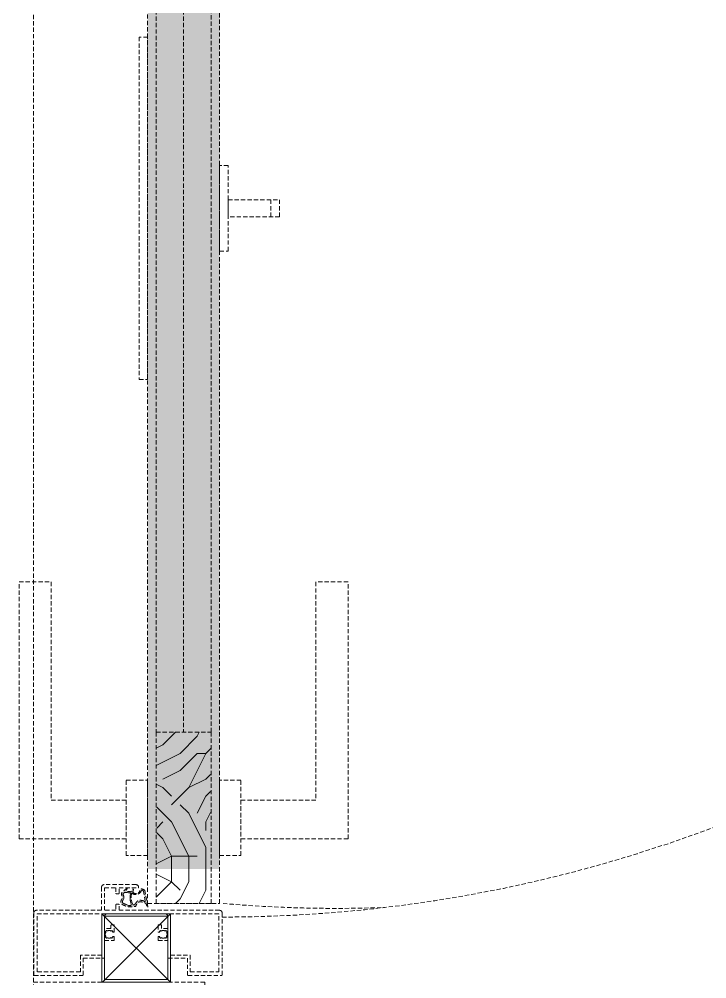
# Model space of a CAD drawing. Extents: x -1457 to 23780, y -2071 to 4205.
# Drawn here: x 14181.7 to 14221.8, y 2700.2 to 2756.2 of the extents above; entities that cross this region are included whole.
import ezdxf

# ---------------------------------------------------------------- set-up
doc = ezdxf.new("R2010")
doc.units = 0
doc.header["$MEASUREMENT"] = 0
doc.linetypes.add('HIDDEN', pattern=[0.375, 0.25, -0.125])
doc.layers.add('10', color=9, linetype='Continuous', lineweight=9)
doc.layers.add('M-TEFRIS2-015', color=129, linetype='Continuous', lineweight=9)

# ---------------------------------------------------------------- blocks, each defined once
blk = doc.blocks.new('p-korkasa_40x40')
at = {"layer": '10'}
for points in [[(-2, -2), (-2, -2, 4.557571570274368), (-2, -2), (2, -2.000000000000454, 6.895317174706505), (2, -2.000000000000454), (2, -2.000000000000454), (2, 2.000000000000454), (-2, 2), (-2, -2)], [(-1.85000000000582, -1.85000000000582), (-1.85000000000582, 1.85000000000582), (1.85000000000582, 1.85000000000582), (1.85000000000582, -1.85000000000582), (-1.85000000000582, -1.85000000000582, -4.556434831823175), (-1.85000000000582, -1.85000000000582)]]:
    blk.add_lwpolyline(points, format="xyb", close=True, dxfattribs=at)
for points in [[(2, -2.000000000000454), (-2, 2)], [(2, 2.000000000000454), (-2, -1.96874570933869)]]:
    blk.add_lwpolyline(points, dxfattribs=at)

msp = doc.modelspace()

# ---------------------------------------------------------------- hatches: boundary and pattern name
at = {"layer": 'M-TEFRIS2-015', "linetype": 'HIDDEN', "lineweight": 0}
h = msp.add_hatch(color=256, dxfattribs=at)
h.dxf.hatch_style = 1
h.paths.add_polyline_path([(14193.36999999934, 2785.399705886917), (14193.36999999934, 2706.605000004489), (14189.16999999934, 2706.605000004489), (14189.16999999934, 2785.399705886917)])
h = msp.add_hatch(dxfattribs=at)
h.set_pattern_fill('LOGEND', color=256, scale=10, style=0)
h.set_pattern_definition([(360, (12676.05817988999, 822.3604715095316), (9.999999999999996, -10), [3, -7]), (360, (12676.05817988999, 821.8604715095316), (9.999999999999996, -10), [3, -7]), (360, (12676.55817988999, 820.8604715095316), (9.999999999999996, -10), [2, -8]), (360, (12677.05817988999, 819.8604715095316), (9.999999999999996, -10), [1.5, -8.5]), (360, (12677.05817988999, 818.8604715095316), (9.999999999999996, -10), [1, -9]), (360, (12674.55817988999, 817.8604715095316), (9.999999999999996, -10), [0.5, -2.5, 0.5, -6.5]), (360, (12676.05817988999, 817.3604715095316), (9.999999999999996, -10), [0.5, -4, 1.5, -4]), (360, (12678.05817988999, 816.8604715095316), (9.999999999999996, -10), [0.5, -0.5, 0.5, -8.5]), (360, (12677.55817988999, 816.3604715095316), (9.999999999999996, -10), [0.5, -9.5]), (360, (12677.05817988999, 815.3604715095316), (9.999999999999996, -10), [1.5, -8.5]), (360, (12677.05817988999, 814.3604715095316), (9.999999999999996, -10), [2, -8]), (360, (12676.55817988999, 813.3604715095316), (9.999999999999996, -10), [2.5, -3, 0.5, -4]), (270, (12672.55817988999, 819.3604715095316), (-10, -9.999999999999996), [0.5, -1, 2.5, -6]), (270, (12673.05817988999, 818.3604715095316), (-10, -9.999999999999996), [0.5, -0.5, 1.5, -7.5]), (270, (12673.55817988999, 814.3604715095316), (-10, -9.999999999999996), [1, -9]), (270, (12674.05817988999, 818.3604715095316), (-10, -9.999999999999996), [2, -3, 0.5, -4.5]), (270, (12674.55817988999, 812.8604715095316), (-10, -9.999999999999996), [0.5, -9.5]), (270, (12675.05817988999, 817.8604715095316), (-10, -9.999999999999996), [1.5, -8.5]), (270, (12676.05817988999, 817.3604715095316), (-10, -9.999999999999996), [1, -9]), (270, (12677.05817988999, 817.3604715095316), (-10, -9.999999999999996), [0.5, -1.5, 1.5, -6.5]), (270, (12677.55817988999, 816.8604715095316), (-10, -9.999999999999996), [0.5, -9.5]), (270, (12678.05817988999, 818.8604715095316), (-10, -9.999999999999996), [1.399999999999999, -8.6]), (270, (12678.55817988999, 820.8604715095316), (-10, -9.999999999999996), [1, -9]), (270, (12679.55817988999, 816.8604715095316), (-10, -9.999999999999996), [0.5, -9.5]), (270, (12680.55817988999, 817.3604715095316), (-10, -9.999999999999996), [1.5, -8.5]), (270, (12681.55817988999, 817.3604715095316), (-10, -9.999999999999996), [1.5, -8.5]), (314.9999999999999, (12680.05817988999, 821.3604715095316), (-3.3e-15, -10.00000000019025), [0.7071000000000001, -0.7071000000000001, 0.7071000000000001, -12.02083562]), (314.9999999999999, (12678.05817988999, 818.8604715095316), (-3.3e-15, -10.00000000019025), [1.414199999999999, -12.72793562]), (314.9999999999999, (12674.05817988999, 813.8604715095316), (-3.3e-15, -10.00000000019025), [1.414199999999999, -12.72793562]), (314.9999999999999, (12676.05817988999, 816.3604715095316), (-3.3e-15, -10.00000000019025), [1.414199999999999, -12.72793562]), (314.9999999999999, (12676.55817988999, 818.3604715095316), (-3.3e-15, -10.00000000019025), [1.414199999999999, -12.72793562]), (314.9999999999999, (12679.55817988999, 820.3604715095316), (-3.3e-15, -10.00000000019025), [1.414199999999999, -12.72793562]), (314.9999999999999, (12678.55817988999, 819.8604715095316), (-3.3e-15, -10.00000000019025), [2.121319999999998, -12.02081562]), (314.9999999999999, (12675.55817988999, 815.3604715095316), (-3.3e-15, -10.00000000019025), [0.7071000000000001, -13.43503562]), (314.9999999999999, (12675.05817988999, 814.3604715095316), (-3.3e-15, -10.00000000019025), [0.7071000000000001, -13.43503562]), (314.9999999999999, (12679.05817988999, 814.3604715095316), (-3.3e-15, -10.00000000019025), [0.7071000000000001, -13.43503562]), (314.9999999999999, (12675.05817988999, 819.3604715095316), (-3.3e-15, -10.00000000019025), [0.7071000000000001, -13.43503562]), (314.9999999999999, (12680.55817988999, 815.8604715095316), (-3.3e-15, -10.00000000019025), [0.7071000000000001, -13.43503562]), (314.9999999999999, (12677.05817988999, 816.8604715095316), (-3.3e-15, -10.00000000019025), [0.7071000000000001, -13.43503562]), (314.9999999999999, (12678.05817988999, 815.8604715095316), (-3.3e-15, -10.00000000019025), [0.7071000000000001, -13.43503562]), (225, (12677.55817988999, 817.8604715095316), (-10.00000000019025, 3.3e-15), [0.7071000000000001, -0.7071000000000001, 2.121319999999998, -10.60661562]), (225, (12679.05817988999, 817.8604715095316), (-10.00000000019025, 3.3e-15), [0.7071000000000001, -13.43503562]), (225, (12679.05817988999, 821.3604715095316), (-10.00000000019025, 3.3e-15), [0.7071000000000001, -13.43503562]), (225, (12677.05817988999, 818.8604715095316), (-10.00000000019025, 3.3e-15), [0.7071000000000001, -13.43503562]), (225, (12678.55817988999, 816.8604715095316), (-10.00000000019025, 3.3e-15), [0.7071000000000001, -13.43503562]), (225, (12676.05817988999, 819.3604715095316), (-10.00000000019025, 3.3e-15), [0.7071000000000001, -13.43503562]), (225, (12680.05817988999, 819.3604715095316), (-10.00000000019025, 3.3e-15), [0.7071000000000001, -13.43503562]), (225, (12673.05817988999, 822.3604715095316), (-10.00000000019025, 3.3e-15), [0.7071000000000001, -13.43503562]), (225, (12673.55817988999, 821.8604715095316), (-10.00000000019025, 3.3e-15), [1.414199999999999, -12.72793562]), (225, (12674.05817988999, 821.3604715095316), (-10.00000000019025, 3.3e-15), [1.414199999999999, -12.72793562]), (225, (12675.05817988999, 821.3604715095316), (-10.00000000019025, 3.3e-15), [1.414199999999999, -12.72793562]), (225, (12675.55817988999, 820.3604715095316), (-10.00000000019025, 3.3e-15), [1.414199999999999, -12.72793562]), (225, (12679.55817988999, 816.3604715095316), (-10.00000000019025, 3.3e-15), [1.414199999999999, -12.72793562]), (225, (12681.55817988999, 821.3604715095316), (-10.00000000019025, 3.3e-15), [1.414199999999999, -12.72793562]), (225, (12682.05817988999, 813.3604715095316), (-10.00000000019025, 3.3e-15), [1.414199999999999, -12.72793562]), (225, (12682.05817988999, 814.3604715095316), (-10.00000000019025, 3.3e-15), [1.414199999999999, -12.72793562]), (225, (12681.05817988999, 814.8604715095316), (-10.00000000019025, 3.3e-15), [1.414199999999999, -12.72793562]), (225, (12674.05817988999, 814.8604715095316), (-10.00000000019025, 3.3e-15), [2.121319999999998, -12.02081562]), (225, (12680.55817988999, 815.8604715095316), (-10.00000000019025, 3.3e-15), [2.121319999999998, -12.02081562]), (333.4349487999999, (12675.05817988999, 812.8604715095316), (10.00000000000094, -4.0006493e-09), [1.117999999999998, -21.24267976999997]), (333.4349487999999, (12675.05817988999, 817.8604715095316), (10.00000000000094, -4.0006493e-09), [1.117999999999998, -21.24267976999997]), (333.4349487999999, (12676.05817988999, 814.8604715095316), (10.00000000000094, -4.0006493e-09), [1.117999999999998, -21.24267976999997]), (333.4349487999999, (12679.05817988999, 821.8604715095316), (10.00000000000094, -4.0006493e-09), [1.117999999999998, -21.24267976999997]), (333.4349487999999, (12678.55817988999, 820.8604715095316), (10.00000000000094, -4.0006493e-09), [1.117999999999998, -21.24267976999997]), (333.4349487999999, (12675.55817988999, 818.8604715095316), (10.00000000000094, -4.0006493e-09), [1.117999999999998, -21.24267976999997]), (333.4349487999999, (12675.55817988999, 813.8604715095316), (10.00000000000094, -4.0006493e-09), [1.117999999999998, -21.24267976999997]), (333.4349487999999, (12678.55817988999, 816.8604715095316), (10.00000000000094, -4.0006493e-09), [2.235999999999996, -20.12467976999998]), (296.5650511799998, (12678.55817988999, 815.3604715095316), (5.099821e-10, -10.00000000000094), [1.117999999999975, -21.24267976999961]), (296.5650511799998, (12680.05817988999, 818.3604715095316), (5.099821e-10, -10.00000000000094), [1.117999999999975, -21.24267976999961]), (296.5650511799998, (12675.05817988999, 816.3604715095316), (5.099821e-10, -10.00000000000094), [1.117999999999975, -21.24267976999961]), (296.5650511799998, (12673.05817988999, 815.8604715095316), (5.099821e-10, -10.00000000000094), [1.117999999999975, -21.24267976999961]), (296.5650511799998, (12679.05817988999, 817.8604715095316), (5.099821e-10, -10.00000000000094), [1.117999999999975, -21.24267976999961]), (296.5650511799998, (12678.05817988999, 817.8604715095316), (5.099821e-10, -10.00000000000094), [1.117999999999975, -21.24267976999961]), (296.5650511799998, (12674.05817988999, 816.3604715095316), (5.099821e-10, -10.00000000000094), [2.23599999999995, -20.12467976999961]), (296.5650511799998, (12681.55817988999, 819.8604715095316), (5.099821e-10, -10.00000000000094), [2.23599999999995, -20.12467976999961]), (296.5650511799998, (12680.55817988999, 819.3604715095316), (5.099821e-10, -10.00000000000094), [2.23599999999995, -20.12467976999961]), (243.4349487999999, (12672.55817988999, 820.8604715095316), (-4.0006526e-09, -10.00000000000094), [1.117999999999979, -21.24267976999967]), (243.4349487999999, (12672.55817988999, 815.3604715095316), (-4.0006526e-09, -10.00000000000094), [1.117999999999979, -21.24267976999967]), (243.4349487999999, (12674.55817988999, 822.3604715095316), (-4.0006526e-09, -10.00000000000094), [1.117999999999979, -21.24267976999967]), (243.4349487999999, (12673.55817988999, 813.3604715095316), (-4.0006526e-09, -10.00000000000094), [1.117999999999979, -21.24267976999967]), (243.4349487999999, (12674.55817988999, 819.3604715095316), (-4.0006526e-09, -10.00000000000094), [1.117999999999979, -21.24267976999967]), (243.4349487999999, (12676.55817988999, 818.3604715095316), (-4.0006526e-09, -10.00000000000094), [1.117999999999979, -21.24267976999967]), (243.4349487999999, (12677.55817988999, 816.3604715095316), (-4.0006526e-09, -10.00000000000094), [1.117999999999979, -21.24267976999967]), (243.4349487999999, (12673.05817988999, 820.3604715095316), (3.2114650989e-06, -10.00000160773382), [1.117999999999979, -21.24267976999967]), (243.4349487999999, (12675.55817988999, 818.8604715095316), (-4.0006526e-09, -10.00000000000094), [1.117999999999979, -21.24267976999967]), (243.4349487999999, (12678.55817988999, 819.8604715095316), (-4.0006526e-09, -10.00000000000094), [1.117999999999979, -21.24267976999967]), (243.4349487999999, (12679.55817988999, 818.8604715095316), (-4.0006526e-09, -10.00000000000094), [1.117999999999979, -21.24267976999967]), (243.4349487999999, (12681.55817988999, 815.8604715095316), (-4.0006526e-09, -10.00000000000094), [1.117999999999979, -21.24267976999967]), (243.4349487999999, (12674.05817988999, 812.8604715095316), (-4.0006526e-09, -10.00000000000094), [1.117999999999979, -21.24267976999967]), (243.4349487999999, (12672.55817988999, 813.3604715095316), (-4.0006526e-09, -10.00000000000094), [2.235999999999958, -20.12467976999968]), (243.4349487999999, (12674.05817988999, 820.3604715095316), (-4.0006526e-09, -10.00000000000094), [2.235999999999958, -20.12467976999968]), (206.5650511799999, (12672.55817988999, 821.8604715095316), (-10.00000000000094, -5.099854e-10), [1.117999999999995, -21.24267976999997]), (206.5650511799999, (12681.05817988999, 822.3604715095316), (-10.00000000000094, -5.099854e-10), [1.117999999999995, -21.24267976999997]), (206.5650511799999, (12680.55817988999, 817.3604715095316), (-10.00000000000094, -5.099854e-10), [1.117999999999995, -21.24267976999997]), (206.5650511799999, (12676.55817988999, 820.8604715095316), (-10.00000000000094, -5.099854e-10), [1.117999999999995, -21.24267976999997]), (206.5650511799999, (12676.05817988999, 821.8604715095316), (-10.00000000000094, -5.099854e-10), [1.117999999999995, -21.24267976999997]), (206.5650511799999, (12677.05817988999, 819.8604715095316), (-10.00000000000094, -5.099854e-10), [1.117999999999995, -21.24267976999997]), (206.5650511799999, (12680.05817988999, 813.8604715095316), (-10.00000000000094, -5.099854e-10), [1.117999999999995, -21.24267976999997]), (206.5650511799999, (12681.05817988999, 813.3604715095316), (-10.00000000000094, -5.099854e-10), [2.235999999999995, -20.12467976999997])])
h.paths.add_polyline_path([(14189.66999999934, 2708.337043327116), (14189.70232870842, 2708.337043327116), (14189.70232870842, 2709.132034167222), (14189.66999999934, 2709.132034167222), (14189.66999999934, 2709.650000004567), (14189.70232870842, 2709.650000004567), (14189.70232870842, 2710.600000004564), (14192.83767129027, 2710.600000004564), (14192.83767129027, 2709.650000004567), (14192.86999999934, 2709.650000004567), (14192.86999999934, 2709.132034167222), (14192.83767129027, 2709.132034167222), (14192.83767129027, 2708.337043327116), (14192.86999999934, 2708.337043327116), (14192.86999999934, 2704.600000004564), (14189.66999999934, 2704.600000004564)])
h.paths.add_polyline_path([(14189.70232870842, 2712.067965841907), (14189.70232870842, 2712.862956682013), (14189.66999999934, 2712.862956682013), (14189.66999999934, 2714.599911419125), (14192.86999999934, 2714.599911419125), (14192.86999999934, 2712.862956682013), (14192.83767129027, 2712.862956682013), (14192.83767129027, 2712.067965841907), (14192.86999999934, 2712.067965841907), (14192.86999999934, 2711.550000004569), (14192.83767129027, 2711.550000004561), (14192.83767129027, 2710.600000004564), (14189.70232870842, 2710.600000004564), (14189.70232870842, 2711.550000004561), (14189.66999999934, 2711.550000004561), (14189.66999999934, 2712.067965841907)])
h = msp.add_hatch(color=256, dxfattribs=at)
edge = h.paths.add_edge_path()
edge.add_spline(control_points=[(14187.96302438958, 2705.487583134873), (14187.90936255403, 2705.448109478693), (14187.8121177984, 2705.376576218423), (14187.71762905064, 2705.269797281708), (14187.61003456052, 2705.183654346842), (14187.66486697169, 2705.074845492094), (14187.7006418696, 2704.972602761027), (14187.67636878054, 2704.864064493031), (14187.60902259145, 2704.779597433775), (14187.60632519816, 2704.686491520162), (14187.60980771409, 2704.571903200809), (14187.77123578719, 2704.50075384408), (14187.94439149674, 2704.416274028557), (14188.17911250289, 2704.39558601395), (14188.33561914991, 2704.420803119068), (14188.48291548874, 2704.413859332239), (14188.49554052714, 2704.527684069868), (14188.57950734253, 2704.599534737445), (14188.66460035873, 2704.712961813264), (14188.7895508228, 2704.690704638761), (14188.90616175253, 2704.673187983539), (14189.05181756977, 2704.632420695521), (14189.09954186754, 2704.505562643117), (14189.14803385972, 2704.328156703243), (14189.16980760523, 2704.376234224041), (14189.17690631437, 2704.400546790264)], knot_values=[0, 0, 0, 0, 1.972481329933421, 3.574485720078666, 4.459231721842631, 5.627326994262999, 6.631388320856649, 7.787072978740821, 8.75015276194368, 9.776376719050775, 10.52172028727109, 11.98318526219924, 14.34903833668033, 16.62296311174929, 18.66660599276623, 19.53265988375316, 20.30320742306432, 21.53106540985929, 22.8950020509257, 24.14050273090668, 24.94140504827469, 26.57643914558082, 28.1214307914516, 29.40842415818681, 30.06904306217089, 30.06904306217089, 30.06904306217089, 30.06904306217089], degree=3, periodic=0)
edge.add_arc((14189.15770791643, 2704.406152280095), 0.0200000000000125, 703.7234121128039, 729.6961277373919)
edge.add_line((14189.17742221351, 2704.409520735328), (14189.01477821393, 2705.36141467683))
edge.add_spline(control_points=[(14189.01477821393, 2705.361414676834), (14188.96845695906, 2705.388788004322), (14188.90293678704, 2705.443303921365), (14188.7991232913, 2705.449055915964), (14188.73683322181, 2705.433057832419), (14188.74346305843, 2705.433695245669), (14188.71957261737, 2705.36230095541), (14188.71957261737, 2705.36230095541)], knot_values=[0, 0, 0, 0, 0.2230052084876708, 0.4469780816912642, 0.8022655540997069, 1.018676818468204, 1.060393501096338, 1.060393501096338, 1.060393501096338, 1.060393501096338], degree=3, periodic=0)
edge.add_arc((14188.48509848659, 2705.415764185953), 0.2404920685283454, 578.8576386954633, 707.1553904040015, ccw=False)
edge.add_spline(control_points=[(14188.29782557728, 2705.264882469153), (14188.31556624036, 2705.291202174903), (14188.31455627173, 2705.349255023295), (14188.36849631726, 2705.445958336542), (14188.25074454144, 2705.444384063023), (14188.2394145102, 2705.251315696329), (14188.08497577577, 2705.313801638131), (14187.83711597708, 2705.301241097946), (14187.9711682375, 2705.417381605144), (14187.96524163977, 2705.468470013369), (14187.96302438958, 2705.487583134873)], knot_values=[1.684532790128255, 1.684532790128255, 1.684532790128255, 1.684532790128255, 1.827512949640418, 2.001131811412198, 2.034132841388928, 2.383878172112238, 2.570749579948123, 2.81730155771981, 2.995364809708569, 3.101801527567439, 3.101801527567439, 3.101801527567439, 3.101801527567439], degree=3, periodic=0)
edge = h.paths.add_edge_path(flags=16)
edge.add_spline(control_points=[(14188.98833393113, 2704.70754956036), (14188.97168865347, 2704.723828299819), (14188.95235734776, 2704.740081953762), (14188.91470115271, 2704.76287676959), (14188.90012018863, 2704.769903309669), (14188.89159496846, 2704.773773028439)], knot_values=[4.696285649924368, 4.696285649924368, 4.696285649924368, 4.696285649924368, 4.79612257682362, 4.79612257682362, 4.854419796380462, 4.854419796380462, 4.854419796380462, 4.854419796380462], degree=3, periodic=0)
edge.add_spline(control_points=[(14188.89159496846, 2704.773773028439), (14188.88856839173, 2704.77360783234), (14188.88553116297, 2704.773655687637), (14188.87573151563, 2704.774002493668), (14188.86811606817, 2704.774514409477), (14188.85164751769, 2704.775929854823), (14188.84296374823, 2704.776802908058), (14188.82529076239, 2704.778838113107), (14188.81659472023, 2704.779977604256), (14188.79121308472, 2704.783661986494), (14188.77289239764, 2704.786533688453), (14188.73124421215, 2704.78980613274), (14188.70796863968, 2704.790495252364), (14188.67082191954, 2704.78445180121), (14188.65794170492, 2704.781219673267), (14188.62644685019, 2704.770230564649), (14188.60938975548, 2704.760862778076), (14188.57938083065, 2704.740266049044), (14188.56636992886, 2704.728753012965), (14188.54294836014, 2704.705703309537), (14188.53278817373, 2704.694544193317), (14188.51484340159, 2704.673768956283), (14188.5068756333, 2704.663993075508), (14188.49095899248, 2704.644832984461), (14188.482803557, 2704.635036747906), (14188.46009557427, 2704.605598147082), (14188.44523930367, 2704.584164804455), (14188.43263874275, 2704.558587214688)], knot_values=[3.795205768767631, 3.795205768767631, 3.795205768767631, 3.795205768767631, 3.825435281411388, 3.825435281411388, 3.876175829762433, 3.876175829762433, 3.923120005564896, 3.923120005564896, 3.970064181367359, 3.970064181367359, 4.056079576782028, 4.056079576782028, 4.1420949721967, 4.1420949721967, 4.181856208153813, 4.181856208153813, 4.244411595576305, 4.244411595576305, 4.309456277789172, 4.309456277789172, 4.374500960002043, 4.374500960002043, 4.436400391423946, 4.436400391423946, 4.498299822845847, 4.498299822845847, 4.605733337985941, 4.605733337985941, 4.605733337985941, 4.605733337985941], degree=3, periodic=0)
edge.add_arc((14188.36446276944, 2704.592173471752), 0.0759999999999773, 567.2221899925271, 693.7732677223272, ccw=False)
edge.add_arc((14189.26812948623, 2704.977224973791), 1.058097748058568, 888.8376998673891, 923.3761552425167, ccw=False)
edge.add_arc((14188.24967389945, 2705.17821048907), 0.0200000000000284, 779.8045860840282, 888.9000715373779, ccw=False)
edge.add_arc((14188.47455098212, 2705.461997087968), 0.3422998841750275, 951.1287320440587, 1055.511948304005)
edge.add_arc((14188.85332649992, 2705.298020566948), 0.0708012071070941, 720.1577279099495, 881.8184495585258, ccw=False)
edge.add_line((14188.92412743875, 2705.298215473314), (14189.02203205498, 2704.725216707444))
edge.add_arc((14189.0023177579, 2704.721848252218), 0.019999999999999, 585.6378390656023, 729.6961277305409, ccw=False)
edge = h.paths.add_edge_path(flags=16)
edge.add_spline(control_points=[(14188.11849269933, 2704.472222126682), (14188.11656100766, 2704.472755474384), (14188.11462728067, 2704.473293897227), (14188.07942113614, 2704.483177064201), (14188.04553894082, 2704.493986639402), (14188.01107849125, 2704.505812689149), (14188.0099370619, 2704.506205379006), (14188.00879621926, 2704.50659883452)], knot_values=[2.606882164150666, 2.606882164150666, 2.606882164150666, 2.606882164150666, 2.618308665253161, 2.618308665253161, 2.814704777591772, 2.814704777591772, 2.821436412206805, 2.821436412206805, 2.821436412206805, 2.821436412206805], degree=3, periodic=0)
edge.add_spline(control_points=[(14188.00879621926, 2704.50659883452), (14187.9766528641, 2704.517684482849), (14187.94497527294, 2704.529377929761), (14187.91225863671, 2704.542037067844), (14187.91075384349, 2704.542620784679), (14187.9092488082, 2704.543206052611)], knot_values=[2.408074102405524, 2.408074102405524, 2.408074102405524, 2.408074102405524, 2.597738580129102, 2.597738580129102, 2.606882164150666, 2.606882164150666, 2.606882164150666, 2.606882164150666], degree=3, periodic=0)
edge.add_spline(control_points=[(14187.9092488082, 2704.543206052611), (14187.89459042883, 2704.548906303946), (14187.87990908676, 2704.554753691085), (14187.84869353042, 2704.567462297553), (14187.83205431795, 2704.57439417706), (14187.8024132869, 2704.586989981781), (14187.78976346428, 2704.592390319714), (14187.77708657493, 2704.597943273537)], knot_values=[2.149006277224146, 2.149006277224146, 2.149006277224146, 2.149006277224146, 2.238060749371884, 2.238060749371884, 2.336258805541189, 2.336258805541189, 2.408074102405524, 2.408074102405524, 2.408074102405524, 2.408074102405524], degree=3, periodic=0)
edge.add_spline(control_points=[(14187.77708657493, 2704.597943273537), (14187.77242947073, 2704.599983260148), (14187.76776871359, 2704.602043843868), (14187.75443819265, 2704.608008494932), (14187.74639823347, 2704.611828995043), (14187.73223062122, 2704.618944772108), (14187.72607319718, 2704.622241911766), (14187.71571731518, 2704.628234274929), (14187.71168024603, 2704.630736100491), (14187.70794322522, 2704.633701597686)], knot_values=[1.977607441624772, 1.977607441624772, 1.977607441624772, 1.977607441624772, 2.003990200929743, 2.003990200929743, 2.053089229014396, 2.053089229014396, 2.101047753119271, 2.101047753119271, 2.149006277224144, 2.149006277224144, 2.149006277224144, 2.149006277224144], degree=3, periodic=0)
edge.add_arc((14187.72037537324, 2704.649368176626), 0.0200000000000304, 900.5555631517888, 951.5663893431631, ccw=False)
edge.add_spline(control_points=[(14187.70051592775, 2704.64700123241), (14187.70038173861, 2704.648127123666), (14187.70027259737, 2704.649270394675), (14187.69977407624, 2704.655377584346), (14187.69953125594, 2704.66148934366), (14187.69915306897, 2704.678717199564), (14187.69916578864, 2704.690569286136), (14187.69946790598, 2704.700638618928)], knot_values=[1.69878072459484, 1.69878072459484, 1.69878072459484, 1.69878072459484, 1.709176364630534, 1.709176364630534, 1.751194216338215, 1.751194216338215, 1.814824352558606, 1.814824352558606, 1.814824352558606, 1.814824352558606], degree=3, periodic=0)
edge.add_spline(control_points=[(14187.69946790598, 2704.700638618928), (14187.69947080711, 2704.700735311355), (14187.69947373492, 2704.700831839396), (14187.6997546646, 2704.709994193287), (14187.70034185088, 2704.71783191129), (14187.70161235689, 2704.727805056737), (14187.70209669597, 2704.730831708443), (14187.70321073285, 2704.736400014186), (14187.70367259411, 2704.738312492726), (14187.70493576793, 2704.742959295992), (14187.7058957519, 2704.745736810455), (14187.70774848331, 2704.749893218137), (14187.70848605809, 2704.751386413907), (14187.71014196961, 2704.75458085971), (14187.71093806168, 2704.756077206319), (14187.7131576514, 2704.760092623797), (14187.71418426399, 2704.76186329046), (14187.71527604828, 2704.763692437216)], knot_values=[1.498288754767149, 1.498288754767149, 1.498288754767149, 1.498288754767149, 1.498899773643438, 1.498899773643438, 1.55638679152604, 1.55638679152604, 1.58513030046734, 1.58513030046734, 1.61387380940864, 1.61387380940864, 1.646408564364206, 1.646408564364206, 1.665384561853024, 1.665384561853024, 1.684360559341839, 1.684360559341839, 1.69878072459484, 1.69878072459484, 1.69878072459484, 1.69878072459484], degree=3, periodic=0)
edge.add_line((14187.71527604828, 2704.763692437216), (14187.74131306791, 2704.80731417672))
edge.add_line((14187.74131306792, 2704.80731417672), (14187.77448630905, 2704.89282669))
edge.add_line((14187.77448630905, 2704.89282669), (14187.78268445786, 2704.968486315054))
edge.add_line((14187.78268445786, 2704.968486315058), (14187.76154748827, 2705.073848128584))
edge.add_spline(control_points=[(14187.76154748827, 2705.073848128584), (14187.75826806841, 2705.082875384094), (14187.75478534293, 2705.091635147797), (14187.7438615428, 2705.117976494035), (14187.73660894184, 2705.133729600046), (14187.73179182723, 2705.146175726051)], knot_values=[0.9322138717899155, 0.9322138717899155, 0.9322138717899155, 0.9322138717899155, 0.9728151593248144, 0.9728151593248144, 1.059280169269481, 1.059280169269481, 1.059280169269481, 1.059280169269481], degree=3, periodic=0)
edge.add_arc((14187.75044356282, 2705.153394642843), 0.0199999999999873, 851.1876026072525, 924.1288367209762, ccw=False)
edge.add_spline(control_points=[(14187.73699433612, 2705.168197287905), (14187.74452494613, 2705.175039367878), (14187.75481016073, 2705.183923102468), (14187.76454382628, 2705.192862013795), (14187.76455911353, 2705.192876053708), (14187.76457439945, 2705.192890093294)], knot_values=[0.6191493752113117, 0.6191493752113117, 0.6191493752113117, 0.6191493752113117, 0.6800377646677511, 0.6800377646677511, 0.6801335518299229, 0.6801335518299229, 0.6801335518299229, 0.6801335518299229], degree=3, periodic=0)
edge.add_line((14187.76457439945, 2705.192890093294), (14187.79141229101, 2705.218385409185))
edge.add_arc((14187.84457019365, 2705.164069321454), 0.0760000000000115, 831.8248503193477, 854.3825803939201, ccw=False)
edge.add_line((14187.81631563539, 2705.234621996369), (14187.89098060101, 2705.237696422726))
edge.add_line((14187.89098060101, 2705.237696422719), (14187.97428323315, 2705.233455991194))
edge.add_line((14187.97428323315, 2705.233455991201), (14188.05417900696, 2705.229388982163))
edge.add_line((14188.05417900696, 2705.229388982163), (14188.10064911968, 2705.227023470707))
edge.add_line((14188.10064911967, 2705.227023470707), (14188.10065481451, 2705.227020215189))
edge.add_arc((14188.09041151801, 2705.151713675779), 0.0760000000000394, 712.7718027218857, 802.2540888927069, ccw=False)
edge.add_line((14188.16580753843, 2705.142151243828), (14188.16576711366, 2705.142296972273))
edge.add_line((14188.16576711366, 2705.142296972273), (14188.15336905503, 2705.075464907281))
edge.add_line((14188.15336905504, 2705.075464907281), (14188.14402873747, 2704.984500887815))
edge.add_line((14188.14402873746, 2704.984500887822), (14188.14526179961, 2704.856020765124))
edge.add_line((14188.14526179962, 2704.856020765121), (14188.15269681724, 2704.788441030556))
edge.add_line((14188.15269681723, 2704.78844103056), (14188.18383490392, 2704.647602407949))
edge.add_arc((14189.12558157951, 2704.929675165531), 0.9830828253785207, 916.6740540243767, 921.0841378559761)
edge.add_arc((14188.13871976977, 2704.545481021163), 0.0760000000000061, 614.5649605422865, 743.6945358760281, ccw=False)

# ---------------------------------------------------------------- linework, layer by layer
for p, q in [((14182.49999999934, 2802.999998144089), (14182.50000000005, 2363.000004310685)), ((14196.3700460766, 2744.699999989851), (14196.3700460766, 2745.699999989851)), ((14187.84794686774, 2705.239887008956), (14188.10061959856, 2705.227024973447)), ((14189.02203205498, 2704.725216707444), (14188.92382294434, 2705.299997564191)), ((14189.17742221351, 2704.409520735335), (14189.01477821393, 2705.361414676834))]:
    msp.add_line(p, q, dxfattribs=at)
for points in [[(14192.49999999934, 2630.000002157638), (14192.49999999934, 2700.000000004566), (14182.49999999934, 2700.000000004566), (14182.4999999992, 2790.000000004566), (14192.49999999947, 2790.000000004566), (14192.49999997595, 2803.000001653301), (14470.49999997589, 2803.000001653301), (14470.49999999928, 2635.000002157638), (14347.49999999934, 2635.000002157638), (14347.49999999945, 2684.999996838629), (14337.49999999945, 2684.999996838629), (14337.49999999934, 2630.000002157638)], [(14189.16999999934, 2704.600000004564), (14193.36999999934, 2704.5997058869), (14193.36999999934, 2785.399705886917), (14189.17042016741, 2785.399999975143)], [(14189.66999999934, 2714.599911419125), (14192.86999999934, 2714.599911419125), (14192.86999999934, 2777.399717299366), (14189.66999863931, 2777.399707234919)], [(14189.17021008338, 2755.199705886906), (14188.67021008338, 2755.199705886906), (14188.67021008338, 2735.199705886906), (14189.17021008338, 2735.199705886906)], [(14193.8700460766, 2747.699999989851), (14193.3700460766, 2747.699999989851), (14193.3700460766, 2742.699999989851), (14193.8700460766, 2742.699999989851)], [(14196.8700460766, 2744.699999989851), (14193.8700460766, 2744.699999989851), (14193.8700460766, 2745.699999989851), (14196.8700460766, 2745.699999989851)], [(14182.71999999934, 2700.600000004564), (14182.71999999934, 2704.000000004558), (14186.49999999934, 2704.000000004566), (14186.49999999934, 2701.580000004626), (14185.23999999934, 2701.580000004626), (14185.23999999934, 2700.600000004564)], [(14190.49999999935, 2701.580000004626), (14191.65999999935, 2701.580000004626), (14191.65999999935, 2700.600000004564), (14193.31999999934, 2700.600000004564), (14193.31999999934, 2704.000000004566), (14190.49999999935, 2704.000000004566)]]:
    msp.add_lwpolyline(points, close=True, dxfattribs=at)
for points in [[(14191.26999931933, 2777.399710822032), (14191.26999999934, 2714.599911419125)], [(14187.92000487065, 2708.37780062516), (14181.67000487065, 2708.37780062516), (14181.67000487065, 2723.37780062516), (14183.54500487065, 2723.37780062516), (14183.54500487065, 2710.62780062516), (14183.54500487065, 2710.62780062516), (14187.92000487065, 2710.62780062516), (14187.92000487065, 2708.37780062516)], [(14194.62014041581, 2708.377810252507), (14200.87014041581, 2708.377810252507), (14200.87014041581, 2723.377810252507), (14198.99514041581, 2723.377810252507), (14198.99514041581, 2710.627810252507), (14198.99514041581, 2710.627810252507), (14194.62014041581, 2710.627810252507), (14194.62014041581, 2708.377810252507)], [(14192.86999999934, 2714.599911419125), (14192.86999999934, 2714.599911419125), (14192.86999999934, 2704.600000004564), (14189.66999999934, 2704.600000004564), (14189.66999999934, 2714.599911431182)], [(14189.17000487065, 2707.402800625157), (14187.92000487065, 2707.402800625157), (14187.92000487065, 2711.802800625159), (14189.17000487065, 2711.802800625159), (14189.17000487065, 2707.402800625157)], [(14193.37014041581, 2707.402810252504), (14194.62014041581, 2707.402810252504), (14194.62014041581, 2711.802810252506), (14193.37014041581, 2711.802810252506), (14193.37014041581, 2707.402810252504)], [(14188.21471355253, 2704.544508919153), (14188.18383490392, 2704.647602407949), (14188.15269681723, 2704.78844103056), (14188.14526179962, 2704.856020765121), (14188.14402873746, 2704.984500887822), (14188.15336905504, 2705.075464907281), (14188.16576711366, 2705.142296972273), (14188.15010709939, 2705.19875023139), (14188.10065481451, 2705.227020215189), (14188.05417900696, 2705.229388982163), (14187.97428323315, 2705.233455991201), (14187.89098060101, 2705.237696422719), (14187.81631563539, 2705.234621996369), (14187.79141229101, 2705.218385409182), (14187.76457439945, 2705.192890093294), (14187.73097935871, 2705.157992985838), (14187.76154748827, 2705.073848128577), (14187.78268445786, 2704.968486315058), (14187.77448630905, 2704.89282669), (14187.74131306792, 2704.80731417672), (14187.71527604828, 2704.763692437216), (14187.69946790598, 2704.70063861892), (14187.70794322522, 2704.633701597686), (14187.77708657493, 2704.597943273537), (14187.9092488082, 2704.543206052611), (14188.00879621926, 2704.50659883452), (14188.11849269933, 2704.472222126682), (14188.19619046147, 2704.495750551676), (14188.19619041736, 2704.495750500701), (14188.21471355253, 2704.544508919153)]]:
    msp.add_lwpolyline(points, dxfattribs=at)
msp.add_lwpolyline([(14185.37499999935, 2700.40000000456, 0.4142135623730951), (14185.39999999934, 2700.425000004561), (14185.39999999934, 2701.400000004625), (14186.63499999934, 2701.400000004625, 0.4142135623730951), (14186.65999999935, 2701.425000004627), (14186.65999999935, 2702.445454083874), (14187.21880308354, 2702.445454083874), (14187.21880308354, 2702.675454083877), (14187.10951376165, 2702.675454083877), (14187.14537165435, 2702.639596191173, -0.0916730868048769), (14187.07466097624, 2702.568885513054), (14187.03856866505, 2702.604977824241, -0.2882609505077494), (14186.79903750202, 2702.604977824241), (14186.76294519084, 2702.568885513054, -0.091673086804877), (14186.69223451272, 2702.639596191173), (14186.7283268239, 2702.675688502361, -0.2882609505067066), (14186.7283268239, 2702.915219665392), (14186.69223451272, 2702.951311976572, -0.09167308680455198), (14186.76294519084, 2703.022022654692), (14186.79903750202, 2702.985930343511, -0.2882609505077494), (14187.03856866505, 2702.985930343511), (14187.07466097624, 2703.022022654692, -0.0916730868044047), (14187.14537165435, 2702.951311976572), (14187.10951376165, 2702.915454083875), (14187.21880308354, 2702.915454083875), (14187.21880308354, 2703.320454083874, 0.4142135623730951), (14187.19380308354, 2703.345454083876), (14187.04380308354, 2703.345454083876, 0.4142135623730951), (14187.01880308353, 2703.320454083874), (14187.01880308353, 2703.145454083879), (14186.65999999935, 2703.145454083879), (14186.65999999935, 2703.850000004564, -0.4142135623730951), (14186.80999999934, 2704.000000004566), (14190.18999999934, 2704.000000004566, -0.4142135623730951), (14190.33999999935, 2703.850000004564), (14190.33999999935, 2703.145454083879), (14189.98119691515, 2703.145454083879), (14189.98119691515, 2703.320454083874, 0.4142135623730951), (14189.95619691515, 2703.345454083876), (14189.80619691515, 2703.345454083876, 0.4142135623730951), (14189.78119691515, 2703.320454083874), (14189.78119691515, 2702.915454083875), (14189.89048623704, 2702.915454083875), (14189.85462834434, 2702.951311976572, -0.0916730868044046), (14189.92533902245, 2703.022022654692), (14189.96143133364, 2702.985930343511, -0.2882609505077494), (14190.20096249667, 2702.985930343511), (14190.23705480785, 2703.022022654692, -0.09167308680455198), (14190.30776548597, 2702.95131197658), (14190.27167317479, 2702.915219665392, -0.2882609505067075), (14190.27167317479, 2702.675688502361), (14190.30776548597, 2702.639596191173, -0.0916730868048769), (14190.23705480785, 2702.568885513054), (14190.20096249667, 2702.604977824241, -0.2882609505077494), (14189.96143133364, 2702.604977824241), (14189.92533902245, 2702.568885513054, -0.091673086804877), (14189.85462834434, 2702.639596191173), (14189.89048623704, 2702.675454083877), (14189.78119691515, 2702.675454083877), (14189.78119691515, 2702.445454083874), (14190.33999999935, 2702.445454083874), (14190.33999999935, 2701.425000004627, 0.4142135623730951), (14190.36499999934, 2701.400000004625), (14191.49999999935, 2701.400000004625), (14191.49999999935, 2700.425000004561, 0.4142135623730951), (14191.52499999935, 2700.40000000456), (14193.49499999934, 2700.40000000456, 0.4142135623730951), (14193.51999999935, 2700.425000004561), (14193.51999999935, 2704.050000004561, 0.4142135623730951), (14193.36999999934, 2704.200000004563), (14187.49999999935, 2704.200000004563), (14187.49999999935, 2704.52500000456, 0.4142135623730951), (14187.47499999934, 2704.550000004561), (14187.34499999934, 2704.550000004561, 0.4142135623730951), (14187.31999999934, 2704.52500000456), (14187.31999999934, 2704.200000004563), (14186.65999999935, 2704.200000004563), (14186.65999999935, 2705.520000004562), (14187.31999999934, 2705.520000004562), (14187.31999999934, 2705.195000004565, 0.4142135623730951), (14187.34499999934, 2705.170000004564), (14187.47499999934, 2705.170000004564, 0.4142135623730951), (14187.49999999935, 2705.195000004565), (14187.49999999935, 2705.520000004562), (14188.63999999934, 2705.520000004562), (14188.63999999934, 2705.550000004561, 0.4142135623730951), (14188.48999999934, 2705.700000004563), (14186.62999999934, 2705.700000004563, 0.4142135623730951), (14186.47999999934, 2705.550000004561), (14186.47999999934, 2704.200000004563), (14182.66999999934, 2704.200000004563, 0.4142135623730951), (14182.51999999935, 2704.050000004561), (14182.51999999935, 2700.425000004561, 0.4142135623730951), (14182.54499999935, 2700.40000000456)], format="xyb", close=True, dxfattribs=at)
msp.add_lwpolyline([(14202.98310381791, 2704.367636710183, -0.0313811170518445), (14193.56999999934, 2704.5997058869)], format="xyb", dxfattribs=at)
for centre, radius, start, end in [((14193.36999999934, 2785.399705886917), 81.60029411766662, 270.1053228038253, 0), ((14187.84457019365, 2705.164069321454), 0.076, 89.26712024553181, 134.3825803926274), ((14188.09041151801, 2705.151713675779), 0.076, 354.217911947906, 82.2540888927845), ((14189.26812948623, 2704.977224973791), 1.058097748058572, 168.8352965664551, 203.3761552416752), ((14188.24967389945, 2705.17821048907), 0.02, 59.80458608398472, 168.7729251493634), ((14188.47455098212, 2705.461997087968), 0.3422998841750354, 231.1287320441826, 335.5453093007947), ((14188.48509848659, 2705.415764185953), 0.2404920685283614, 218.8576386952932, 347.1553904039616), ((14188.85332649992, 2705.298020566948), 0.0708012071070867, 358.4304577292652, 162.5451504378118), ((14187.72037537324, 2704.649368176626), 0.02, 186.7967250026903, 231.5663893637052), ((14187.75044356282, 2705.153394642843), 0.02, 132.2573172529437, 201.1582946275095), ((14189.12558157951, 2704.929675165531), 0.983082825378532, 167.5093280798069, 201.0841378523862), ((14189.0023177579, 2704.721848252218), 0.02, 225.6378390695023, 9.696127727421734), ((14188.13871976977, 2704.545481021163), 0.076, 254.5649605628941, 23.6945359214816), ((14188.36446276944, 2704.592173471752), 0.076, 207.2221899833052, 333.7732677343502)]:
    msp.add_arc(centre, radius, start, end, dxfattribs=at)
for points, knots in [([(14187.96302438958, 2705.487583134873), (14187.90936255403, 2705.448109478693), (14187.8121177984, 2705.376576218423), (14187.71762905064, 2705.269797281708), (14187.61003456052, 2705.183654346842), (14187.66486697169, 2705.074845492094), (14187.7006418696, 2704.972602761027), (14187.67636878054, 2704.864064493031), (14187.60902259145, 2704.779597433775), (14187.60632519816, 2704.686491520162), (14187.60980771409, 2704.571903200809), (14187.77123578719, 2704.50075384408), (14187.94439149674, 2704.416274028557), (14188.17911250289, 2704.39558601395), (14188.33561914991, 2704.420803119068), (14188.48291548874, 2704.413859332239), (14188.49554052714, 2704.527684069868), (14188.57950734253, 2704.599534737445), (14188.66460035873, 2704.712961813264), (14188.7895508228, 2704.690704638761), (14188.90616175253, 2704.673187983539), (14189.05181756977, 2704.632420695521), (14189.11954186755, 2704.505562643117), (14189.14803385972, 2704.328156703243), (14189.16980760523, 2704.376234224041), (14189.17690631437, 2704.400546790264)], [0, 0, 0, 0, 1.972481329933421, 3.574485720078666, 4.459231721842631, 5.627326994262999, 6.631388320856649, 7.787072978740821, 8.75015276194368, 9.776376719050775, 10.52172028727109, 11.98318526219924, 14.34903833668033, 16.62296311174929, 18.66660599276623, 19.53265988375316, 20.30320742306432, 21.53106540985929, 22.8950020509257, 24.14050273090668, 24.94140504827469, 26.57643914558082, 28.1214307914516, 29.40842415818681, 30.06904306217089, 30.06904306217089, 30.06904306217089, 30.06904306217089]), ([(14187.79141229101, 2705.218385409182), (14187.78288351719, 2705.210038494897), (14187.77395673364, 2705.201506356836), (14187.75481016073, 2705.183923102468), (14187.74452494613, 2705.175039367878), (14187.73699433612, 2705.168197287905)], [0.5601748397419227, 0.5601748397419227, 0.5601748397419227, 0.5601748397419227, 0.6192451623734839, 0.6192451623734839, 0.680133551829923, 0.680133551829923, 0.680133551829923, 0.680133551829923]), ([(14188.29782557728, 2705.264882469153), (14188.31556624036, 2705.291202174903), (14188.31455627173, 2705.349255023295), (14188.36849631726, 2705.445958336542), (14188.25074454144, 2705.444384063023), (14188.2394145102, 2705.251315696329), (14188.08497577577, 2705.313801638131), (14187.83711597708, 2705.301241097946), (14187.9711682375, 2705.417381605144), (14187.96524163977, 2705.468470013369), (14187.96302438958, 2705.487583134873)], [1.684532790128255, 1.684532790128255, 1.684532790128255, 1.684532790128255, 1.827512949640418, 2.001131811412198, 2.034132841388928, 2.383878172112238, 2.570749579948123, 2.81730155771981, 2.995364809708569, 3.101801527567439, 3.101801527567439, 3.101801527567439, 3.101801527567439]), ([(14189.01477821393, 2705.361414676834), (14188.96845695906, 2705.388788004322), (14188.90293678704, 2705.443303921365), (14188.7991232913, 2705.449055915964), (14188.73683322181, 2705.433057832419), (14188.74346305843, 2705.433695245669), (14188.71957261737, 2705.36230095541), (14188.71957261737, 2705.36230095541)], [0, 0, 0, 0, 0.2230052084876708, 0.4469780816912642, 0.8022655540997069, 1.018676818468204, 1.060393501096338, 1.060393501096338, 1.060393501096338, 1.060393501096338]), ([(14187.73179182723, 2705.146175726051), (14187.73660894184, 2705.133729600046), (14187.7438615428, 2705.117976494035), (14187.7567863579, 2705.086809956247), (14187.76225868223, 2705.072719068161), (14187.7716418667, 2705.043427260705), (14187.77573387156, 2705.027782781621), (14187.78208541287, 2704.991009350455), (14187.78348357009, 2704.969060025567), (14187.78130144081, 2704.926529189052), (14187.77791321825, 2704.905639074914), (14187.76808161198, 2704.867854560205), (14187.76212130175, 2704.850846086872), (14187.75011229149, 2704.82389545799), (14187.74469608549, 2704.813400844589), (14187.73466057127, 2704.795269495855), (14187.72988800467, 2704.787349888833), (14187.72029371372, 2704.771799186379), (14187.71577240403, 2704.764822922964), (14187.71093806167, 2704.756077206319), (14187.71014196961, 2704.75458085971), (14187.70848605809, 2704.751386413907), (14187.70774848331, 2704.749893218137), (14187.7058957519, 2704.745736810455), (14187.70493576793, 2704.742959295992), (14187.70367259411, 2704.738312492726), (14187.70321073285, 2704.736400014186), (14187.70209669597, 2704.730831708443), (14187.70161235689, 2704.727805056737), (14187.70034185088, 2704.71783191129), (14187.6997546646, 2704.709994193287), (14187.6991660551, 2704.690797045474), (14187.69915088172, 2704.678816837481), (14187.69953125594, 2704.66148934366), (14187.69977407624, 2704.655377584346), (14187.70027259737, 2704.649270394675), (14187.70038173861, 2704.648127123666), (14187.70051592775, 2704.64700123241)], [0.9322138717899155, 0.9322138717899155, 0.9322138717899155, 0.9322138717899155, 1.018678881734585, 1.018678881734585, 1.082556095212454, 1.082556095212454, 1.146433308690327, 1.146433308690327, 1.225396899008182, 1.225396899008182, 1.304360489326034, 1.304360489326034, 1.372259955503497, 1.372259955503497, 1.415603443997421, 1.415603443997421, 1.458946932491345, 1.458946932491345, 1.512708920020149, 1.512708920020149, 1.531684917508965, 1.531684917508965, 1.550660914997782, 1.550660914997782, 1.583195669953349, 1.583195669953349, 1.611939178894649, 1.611939178894649, 1.640682687835949, 1.640682687835949, 1.698169705718551, 1.698169705718551, 1.76241086081523, 1.76241086081523, 1.804428712522914, 1.804428712522914, 1.814824352558608, 1.814824352558608, 1.814824352558608, 1.814824352558608]), ([(14187.70794322522, 2704.633701597686), (14187.71168024603, 2704.630736100491), (14187.71571731518, 2704.628234274929), (14187.72607319718, 2704.622241911766), (14187.73223062122, 2704.618944772108), (14187.74639823347, 2704.611828995043), (14187.75443819265, 2704.608008494932), (14187.78045171107, 2704.596368922783), (14187.7978135765, 2704.588944605213), (14187.83205431795, 2704.57439417706), (14187.84869353042, 2704.567462297553), (14187.88143334955, 2704.554133126909), (14187.89760348267, 2704.54770762692), (14187.9460830572, 2704.528949291755), (14187.97890207386, 2704.516854910511), (14188.04553894082, 2704.493986639402), (14188.07942113614, 2704.483177064201), (14188.11462728067, 2704.473293897227), (14188.11656100766, 2704.472755474391), (14188.11849269933, 2704.472222126682)], [1.977607441624772, 1.977607441624772, 1.977607441624772, 1.977607441624772, 2.025565965729647, 2.025565965729647, 2.073524489834522, 2.073524489834522, 2.122623517919175, 2.122623517919175, 2.220821574088481, 2.220821574088481, 2.319019630257786, 2.319019630257786, 2.41721768642709, 2.41721768642709, 2.613613798765703, 2.613613798765703, 2.810009911104313, 2.810009911104313, 2.821436412206809, 2.821436412206809, 2.821436412206809, 2.821436412206809]), ([(14188.43263874275, 2704.558587214688), (14188.44523930367, 2704.584164804455), (14188.46009557427, 2704.605598147082), (14188.482803557, 2704.635036747906), (14188.49095899248, 2704.644832984461), (14188.5068756333, 2704.663993075508), (14188.51484340159, 2704.673768956283), (14188.53278817373, 2704.694544193317), (14188.54294836014, 2704.705703309537), (14188.56636992886, 2704.728753012965), (14188.57938083065, 2704.740266049044), (14188.60938975548, 2704.760862778076), (14188.62644685019, 2704.770230564649), (14188.65794170492, 2704.781219673267), (14188.67082191954, 2704.78445180121), (14188.70796863968, 2704.790495252364), (14188.73124421215, 2704.78980613274), (14188.77289239764, 2704.786533688453), (14188.79121308472, 2704.783661986494), (14188.81659472023, 2704.779977604256), (14188.82529076239, 2704.778838113107), (14188.84296374823, 2704.776802908058), (14188.85164751769, 2704.775929854823), (14188.86811606817, 2704.774514409477), (14188.87573151563, 2704.774002493668), (14188.88553116297, 2704.773655687637), (14188.88856839173, 2704.77360783234), (14188.89159496846, 2704.773773028439)], [3.795205768767628, 3.795205768767628, 3.795205768767628, 3.795205768767628, 3.902639283907723, 3.902639283907723, 3.964538715329623, 3.964538715329623, 4.026438146751528, 4.026438146751528, 4.091482828964397, 4.091482828964397, 4.156527511177267, 4.156527511177267, 4.219082898599757, 4.219082898599757, 4.258844134556872, 4.258844134556872, 4.34485952997154, 4.34485952997154, 4.430874925386211, 4.430874925386211, 4.477819101188672, 4.477819101188672, 4.524763276991137, 4.524763276991137, 4.575503825342183, 4.575503825342183, 4.605733337985941, 4.605733337985941, 4.605733337985941, 4.605733337985941]), ([(14188.89159496846, 2704.773773028439), (14188.90012018863, 2704.769903309669), (14188.91470115271, 2704.76287676959), (14188.95235734776, 2704.740081953762), (14188.97168865347, 2704.723828299819), (14188.98833393113, 2704.70754956036)], [4.696285649924367, 4.696285649924367, 4.696285649924367, 4.696285649924367, 4.754582869481209, 4.754582869481209, 4.854419796380462, 4.854419796380462, 4.854419796380462, 4.854419796380462])]:
    msp.add_open_spline(points, degree=3, knots=knots, dxfattribs=at)

# ---------------------------------------------------------------- block references
at = {"layer": 'M-TEFRIS2-015', "linetype": 'HIDDEN', "lineweight": 0, "extrusion": (0, 0, -1), "zscale": -1, "rotation": 90}
msp.add_blockref('p-korkasa_40x40', (-14188.49999999935, 2702.000000004566), dxfattribs=at)

doc.saveas('drawing.dxf')
